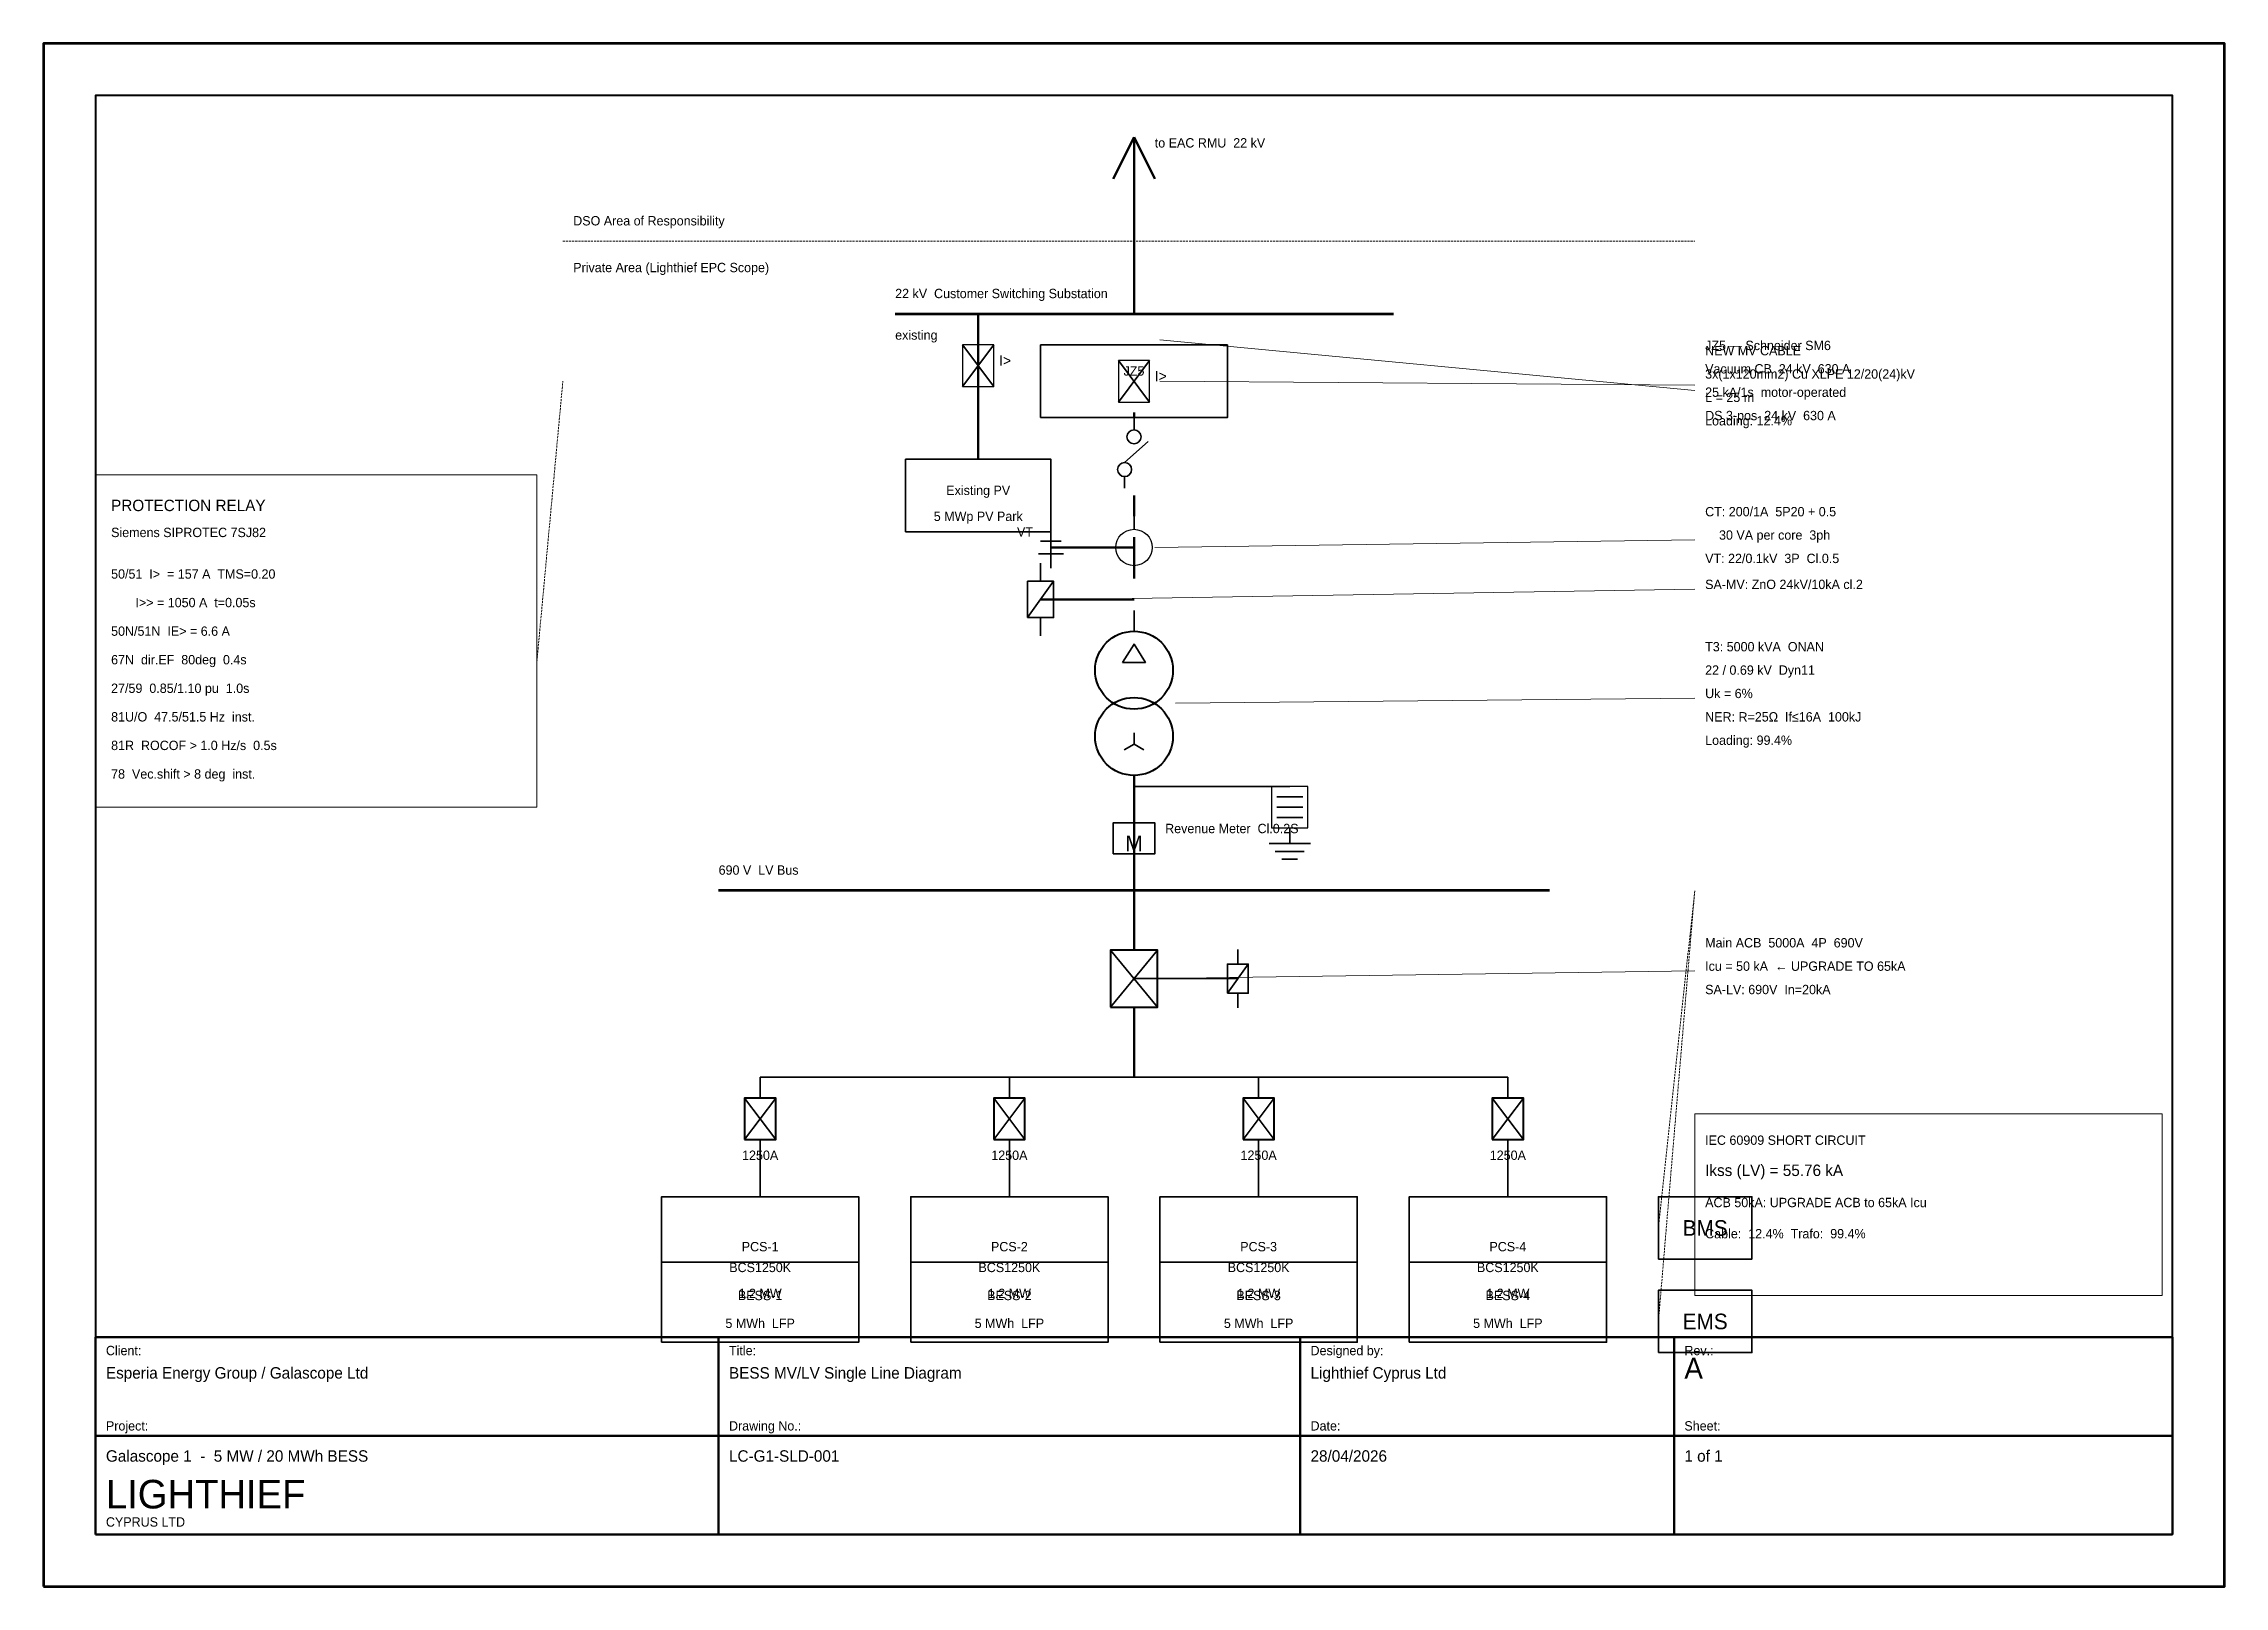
# Model space of a CAD drawing. Header units: millimetres. Extents: x 0 to 420, y 0 to 297.
import ezdxf
from ezdxf.enums import TextEntityAlignment as Align

# ---------------------------------------------------------------- set-up
doc = ezdxf.new("R2010")
doc.units = ezdxf.units.MM
doc.linetypes.add('DASHED2', pattern=[0.6, 0.4, -0.2])
for name, color, linetype, lineweight in [('ANN', 8, 'Continuous', 18), ('BNDRY', 3, 'Continuous', 18), ('CTRL', 4, 'Continuous', 18), ('DIM', 8, 'Continuous', 13), ('FRAME', 7, 'Continuous', 50), ('LV', 2, 'Continuous', 35), ('MV', 1, 'Continuous', 50), ('SYM', 7, 'Continuous', 35), ('TITLE', 7, 'Continuous', 25)]:
    doc.layers.add(name, color=color, linetype=linetype, lineweight=lineweight)

# ---------------------------------------------------------------- blocks, each defined once
blk = doc.blocks.new('_CB')
for p, q in [((-3, -4), (3, 4)), ((3, -4), (-3, 4))]:
    blk.add_line(p, q)
at = {"lineweight": 30}
blk.add_lwpolyline([(-3, -4), (3, -4), (3, 4), (-3, 4)], close=True, dxfattribs=at)
blk.add_text('I>', height=2).set_placement((4, 0))
blk = doc.blocks.new('_DS')
for p, q in [((0, 8.5), (0, 11)), ((-2, 1.5), (3, 6)), ((-2, -1.5), (-2, -4))]:
    blk.add_line(p, q)
for centre in [(0, 7), (-2, 0)]:
    blk.add_circle(centre, 1.5)
blk = doc.blocks.new('_CT')
for p, q in [((0, 3.5), (0, 6)), ((0, -6), (0, -3.5))]:
    blk.add_line(p, q)
at = {"lineweight": 25}
blk.add_circle((0, 0), 3.5, dxfattribs=at)
blk = doc.blocks.new('_VT')
for p, q in [((-2.5, 1.5), (2.5, 1.5)), ((0, -5), (0, 5)), ((-3, -1.5), (3, -1.5))]:
    blk.add_line(p, q)
blk = doc.blocks.new('_SA')
for p, q in [((0, 3.5), (0, 7)), ((-2.5, -3.5), (2.5, 3.5)), ((0, -3.5), (0, -7))]:
    blk.add_line(p, q)
blk.add_lwpolyline([(-2.5, -3.5), (2.5, -3.5), (2.5, 3.5), (-2.5, 3.5)], close=True)
blk = doc.blocks.new('_TX')
for p, q in [((0, 13.88), (0, 17.88)), ((0, -7.88), (-1.91, -8.98)), ((0, -7.88), (0, -5.67)), ((0, -7.88), (1.91, -8.98)), ((0, -13.88), (0, -17.88))]:
    blk.add_line(p, q)
blk.add_lwpolyline([(-2.2, 7.88), (0, 11.39), (2.2, 7.88)], close=True)
at = {"lineweight": 40}
for centre in [(0, 6.38), (0, -6.38)]:
    blk.add_circle(centre, 7.5, dxfattribs=at)
blk = doc.blocks.new('_NER')
for p, q in [((-2.5, 2), (2.5, 2)), ((-2.5, 0), (2.5, 0)), ((-2.5, -2), (2.5, -2)), ((0, -4), (0, -7)), ((-4, -7), (4, -7)), ((-2.8, -8.5), (2.8, -8.5)), ((-1.5, -10), (1.5, -10))]:
    blk.add_line(p, q)
at = {"lineweight": 25}
blk.add_lwpolyline([(-3.5, -4), (3.5, -4), (3.5, 4), (-3.5, 4)], close=True, dxfattribs=at)
blk = doc.blocks.new('_M')
for p, q in [((0, 3), (0, 5)), ((0, -3), (0, -5))]:
    blk.add_line(p, q)
blk.add_lwpolyline([(-4, -3), (4, -3), (4, 3), (-4, 3)], close=True)
blk.add_text('M', height=3).set_placement((0, -1), align=Align.MIDDLE_CENTER)
blk = doc.blocks.new('_ACB_M')
for p, q in [((0, 5.5), (0, 8.5)), ((-4.5, -5.5), (4.5, 5.5)), ((4.5, -5.5), (-4.5, 5.5)), ((0, -5.5), (0, -8.5))]:
    blk.add_line(p, q)
at = {"lineweight": 40}
blk.add_lwpolyline([(-4.5, -5.5), (4.5, -5.5), (4.5, 5.5), (-4.5, 5.5)], close=True, dxfattribs=at)
blk = doc.blocks.new('_ACB_B')
for p, q in [((0, 4), (0, 7)), ((-3, -4), (3, 4)), ((3, -4), (-3, 4)), ((0, -4), (0, -7))]:
    blk.add_line(p, q)
at = {"lineweight": 40}
blk.add_lwpolyline([(-3, -4), (3, -4), (3, 4), (-3, 4)], close=True, dxfattribs=at)

msp = doc.modelspace()

# ---------------------------------------------------------------- linework, layer by layer
at = {"layer": 'ANN'}
msp.add_lwpolyline([(318, 56), (408, 56), (408, 91), (318, 91)], close=True, dxfattribs=at)
at = {"layer": 'BNDRY', "linetype": 'DASHED2', "lineweight": 18}
msp.add_line((100, 259), (318, 259), dxfattribs=at)
at = {"layer": 'CTRL', "linetype": 'DASHED2', "lineweight": 13}
for p, q in [((95, 178), (100, 232)), ((311, 69), (318, 134)), ((311, 51), (318, 134))]:
    msp.add_line(p, q, dxfattribs=at)
at = {"layer": 'CTRL'}
msp.add_lwpolyline([(10, 150), (95, 150), (95, 214), (10, 214)], close=True, dxfattribs=at)
at = {"layer": 'DIM', "lineweight": 13}
for p, q in [((318, 230.25), (215, 240)), ((318, 231.25), (215, 232)), ((318, 201.5), (214, 200)), ((318, 192), (198, 190)), ((318, 171), (218, 170)), ((318, 118.5), (215, 117))]:
    msp.add_line(p, q, dxfattribs=at)
at = {"layer": 'FRAME'}
for p, q in [((130, 10), (130, 48)), ((242, 10), (242, 48)), ((314, 10), (314, 48)), ((10, 29), (410, 29))]:
    msp.add_line(p, q, dxfattribs=at)
at = {"layer": 'FRAME', "lineweight": 70}
msp.add_lwpolyline([(0, 0), (420, 0), (420, 297), (0, 297)], close=True, dxfattribs=at)
at = {"layer": 'FRAME', "lineweight": 40}
msp.add_lwpolyline([(10, 48), (410, 48), (410, 287), (10, 287)], close=True, dxfattribs=at)
at = {"layer": 'FRAME', "lineweight": 50}
msp.add_lwpolyline([(10, 10), (410, 10), (410, 48), (10, 48)], close=True, dxfattribs=at)
at = {"layer": 'LV', "lineweight": 50}
for p, q in [((210, 156), (210, 134)), ((210, 134), (210, 122.5)), ((210, 111.5), (210, 98))]:
    msp.add_line(p, q, dxfattribs=at)
at = {"layer": 'LV'}
for p, q in [((210, 154), (240, 154)), ((210, 117), (230, 117)), ((138, 98), (138, 94)), ((186, 98), (186, 94)), ((234, 98), (234, 94)), ((282, 98), (282, 94)), ((138, 86), (138, 75)), ((186, 86), (186, 75)), ((234, 86), (234, 75)), ((282, 86), (282, 75))]:
    msp.add_line(p, q, dxfattribs=at)
at = {"layer": 'LV', "lineweight": 70}
msp.add_line((130, 134), (290, 134), dxfattribs=at)
at = {"layer": 'LV', "lineweight": 35}
msp.add_line((138, 98), (282, 98), dxfattribs=at)
at = {"layer": 'MV'}
for p, q in [((210, 279), (206, 271)), ((210, 279), (214, 271)), ((180, 245), (180, 217)), ((210, 200), (194, 200)), ((210, 190), (192, 190))]:
    msp.add_line(p, q, dxfattribs=at)
at = {"layer": 'MV', "lineweight": 50}
for p, q in [((210, 279), (210, 245)), ((210, 225), (210, 226)), ((210, 210), (210, 206)), ((210, 194), (210, 202))]:
    msp.add_line(p, q, dxfattribs=at)
at = {"layer": 'MV', "lineweight": 70}
msp.add_line((164, 245), (260, 245), dxfattribs=at)
at = {"layer": 'SYM'}
for p, q in [((119, 62.4), (157, 62.4)), ((167, 62.4), (205, 62.4)), ((215, 62.4), (253, 62.4)), ((263, 62.4), (301, 62.4))]:
    msp.add_line(p, q, dxfattribs=at)
at = {"layer": 'SYM', "lineweight": 35}
for points in [[(192, 225), (228, 225), (228, 239), (192, 239)], [(119, 47), (157, 47), (157, 75), (119, 75)], [(167, 47), (205, 47), (205, 75), (167, 75)], [(215, 47), (253, 47), (253, 75), (215, 75)], [(263, 47), (301, 47), (301, 75), (263, 75)]]:
    msp.add_lwpolyline(points, close=True, dxfattribs=at)
at = {"layer": 'SYM'}
for points in [[(166, 203), (194, 203), (194, 217), (166, 217)], [(311, 63), (329, 63), (329, 75), (311, 75)], [(311, 45), (329, 45), (329, 57), (311, 57)]]:
    msp.add_lwpolyline(points, close=True, dxfattribs=at)

# ---------------------------------------------------------------- block references
for name, p in [('_CB', (180, 235)), ('_CB', (210, 232)), ('_CT', (210, 200)), ('_SA', (192, 190)), ('_TX', (210, 170)), ('_NER', (240, 150)), ('_M', (210, 144)), ('_ACB_M', (210, 117)), ('_ACB_B', (138, 90)), ('_ACB_B', (186, 90)), ('_ACB_B', (234, 90)), ('_ACB_B', (282, 90))]:
    msp.add_blockref(name, p, dxfattribs=at)
for name, p, xscale, yscale in [('_DS', (210, 215), 0.9, 0.9), ('_VT', (194, 200), 0.8, 0.8), ('_SA', (230, 117), 0.8, 0.8)]:
    msp.add_blockref(name, p, dxfattribs=dict(at, xscale=xscale, yscale=yscale))

# ---------------------------------------------------------------- texts
at = {"layer": 'ANN'}
for s, height, p in [('to EAC RMU  22 kV', 1.8, (214, 277)), ('22 kV  Customer Switching Substation', 1.8, (164, 248)), ('JZ5 — Schneider SM6', 1.8, (320, 238)), ('Vacuum CB  24 kV  630 A', 1.8, (320, 233.5)), ('NEW MV CABLE', 1.8, (320, 237)), ('3x(1x120mm2) Cu XLPE 12/20(24)kV', 1.8, (320, 232.5)), ('25 kA/1s  motor-operated', 1.8, (320, 229)), ('L = 25 m', 1.8, (320, 228)), ('DS 3-pos  24 kV  630 A', 1.8, (320, 224.5)), ('Loading: 12.4%', 1.8, (320, 223.5)), ('CT: 200/1A  5P20 + 0.5', 1.8, (320, 206)), ('    30 VA per core  3ph', 1.8, (320, 201.5)), ('VT: 22/0.1kV  3P  Cl.0.5', 1.8, (320, 197)), ('50/51  I>  = 157 A  TMS=0.20', 1.8, (13, 194)), ('SA-MV: ZnO 24kV/10kA cl.2', 1.8, (320, 192)), ('       I>> = 1050 A  t=0.05s', 1.8, (13, 188.5)), ('50N/51N  IE> = 6.6 A', 1.8, (13, 183)), ('T3: 5000 kVA  ONAN', 1.8, (320, 180)), ('67N  dir.EF  80deg  0.4s', 1.8, (13, 177.5)), ('22 / 0.69 kV  Dyn11', 1.8, (320, 175.5)), ('27/59  0.85/1.10 pu  1.0s', 1.8, (13, 172)), ('Uk = 6%', 1.8, (320, 171)), ('81U/O  47.5/51.5 Hz  inst.', 1.8, (13, 166.5)), ('NER: R=25Ω  If≤16A  100kJ', 1.8, (320, 166.5)), ('Loading: 99.4%', 1.8, (320, 162)), ('81R  ROCOF > 1.0 Hz/s  0.5s', 1.8, (13, 161)), ('78  Vec.shift > 8 deg  inst.', 1.8, (13, 155.5)), ('Revenue Meter  Cl.0.2S', 1.8, (216, 145)), ('690 V  LV Bus', 1.8, (130, 137)), ('Main ACB  5000A  4P  690V', 1.8, (320, 123)), ('Icu = 50 kA  ← UPGRADE TO 65kA', 1.8, (320, 118.5)), ('SA-LV: 690V  In=20kA', 1.8, (320, 114)), ('IEC 60909 SHORT CIRCUIT', 1.8, (320, 85)), ('Ikss (LV) = 55.76 kA', 2.2, (320, 79)), ('ACB 50kA: UPGRADE ACB to 65kA Icu', 1.8, (320, 73)), ('Cable:  12.4%  Trafo:  99.4%', 1.8, (320, 67))]:
    msp.add_text(s, height=height, dxfattribs=at).set_placement(p)
for s, height, p in [('JZ5', 1.8, (210, 234)), ('Existing PV', 1.8, (180, 211)), ('5 MWp PV Park', 1.8, (180, 206)), ('VT', 1.8, (189, 203)), ('BMS', 3, (320, 69)), ('PCS-1', 1.8, (138, 65.4)), ('PCS-2', 1.8, (186, 65.4)), ('PCS-3', 1.8, (234, 65.4)), ('PCS-4', 1.8, (282, 65.4)), ('BESS-1', 1.8, (138, 56)), ('1.2 MW', 1.8, (138, 56.4)), ('BESS-2', 1.8, (186, 56)), ('1.2 MW', 1.8, (186, 56.4)), ('BESS-3', 1.8, (234, 56)), ('1.2 MW', 1.8, (234, 56.4)), ('BESS-4', 1.8, (282, 56)), ('1.2 MW', 1.8, (282, 56.4)), ('EMS', 3, (320, 51))]:
    msp.add_text(s, height=height, dxfattribs=at).set_placement(p, align=Align.MIDDLE_CENTER)
at = {"layer": 'BNDRY'}
for s, p in [('DSO Area of Responsibility', (102, 262)), ('Private Area (Lighthief EPC Scope)', (102, 253))]:
    msp.add_text(s, height=1.8, dxfattribs=at).set_placement(p)
at = {"layer": 'CTRL'}
for s, height, p in [('PROTECTION RELAY', 2.2, (13, 207)), ('Siemens SIPROTEC 7SJ82', 1.8, (13, 202))]:
    msp.add_text(s, height=height, dxfattribs=at).set_placement(p)
at = {"layer": 'DIM'}
msp.add_text('existing', height=1.8, dxfattribs=at).set_placement((164, 240))
for s, p in [('1250A', (138, 83)), ('1250A', (186, 83)), ('1250A', (234, 83)), ('1250A', (282, 83)), ('BCS1250K', (138, 61.4)), ('BCS1250K', (186, 61.4)), ('BCS1250K', (234, 61.4)), ('BCS1250K', (282, 61.4)), ('5 MWh  LFP', (138, 50.64)), ('5 MWh  LFP', (186, 50.64)), ('5 MWh  LFP', (234, 50.64)), ('5 MWh  LFP', (282, 50.64))]:
    msp.add_text(s, height=1.8, dxfattribs=at).set_placement(p, align=Align.MIDDLE_CENTER)
at = {"layer": 'TITLE'}
for s, height, p in [('Client:', 1.8, (12, 44.5)), ('Title:', 1.8, (132, 44.5)), ('Designed by:', 1.8, (244, 44.5)), ('Rev.:', 1.8, (316, 44.5)), ('Esperia Energy Group / Galascope Ltd', 2.2, (12, 40)), ('BESS MV/LV Single Line Diagram', 2.2, (132, 40)), ('Lighthief Cyprus Ltd', 2.2, (244, 40)), ('A', 4, (316, 40)), ('Project:', 1.8, (12, 30)), ('Drawing No.:', 1.8, (132, 30)), ('Date:', 1.8, (244, 30)), ('Sheet:', 1.8, (316, 30)), ('Galascope 1  -  5 MW / 20 MWh BESS', 2.2, (12, 24)), ('LC-G1-SLD-001', 2.2, (132, 24)), ('28/04/2026', 2.2, (244, 24)), ('1 of 1', 2.2, (316, 24)), ('LIGHTHIEF', 5.5, (12, 15)), ('CYPRUS LTD', 1.8, (12, 11.5))]:
    msp.add_text(s, height=height, dxfattribs=at).set_placement(p)

doc.saveas('drawing.dxf')
